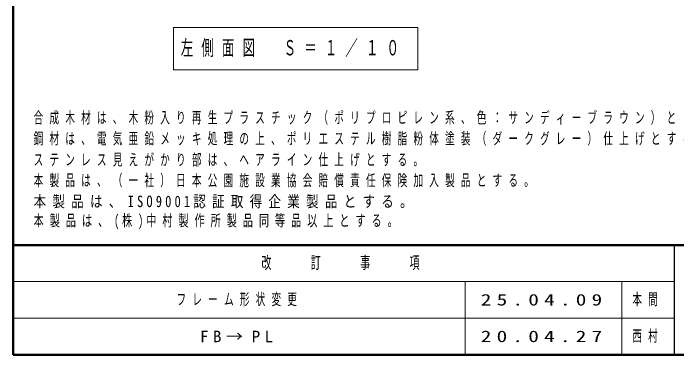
# Model space of a CAD drawing. Units: millimetres on the paper, scale 1:10. Extents: x -365 to 12, y -47 to 257.
# Drawn here: x -365 to -238, y 0 to 65.4 of the extents above; entities that cross this region are included whole.
import ezdxf

# ---------------------------------------------------------------- set-up
doc = ezdxf.new("R2010")
doc.units = ezdxf.units.MM
doc.layers.add('LY_1', color=7, linetype='Continuous', lineweight=13)
doc.layers.add('LY_2', color=7, linetype='Continuous', lineweight=13)
doc.styles.add('ＭＳ ゴシック', font='')
doc.styles.get('ＭＳ ゴシック').set_extended_font_data('MS Gothic')

msp = doc.modelspace()

# ---------------------------------------------------------------- linework, layer by layer
at = {"layer": 'LY_1'}
for p, q in [((-334.333, 62.656), (-334.333, 54.522)), ((-287.533, 62.656), (-334.333, 62.656)), ((-287.533, 54.522), (-287.533, 62.656)), ((-334.333, 54.522), (-287.533, 54.522))]:
    msp.add_line(p, q, dxfattribs=at)
at = {"layer": 'LY_2', "lineweight": 50}
for p, q in [((-365, 257), (-365, 0)), ((-365, 21), (0, 21)), ((-365, 0), (0, 0))]:
    msp.add_line(p, q, dxfattribs=at)
at = {"layer": 'LY_2', "color": 211, "lineweight": 25}
msp.add_line((-238.5, 21), (-238.5, 0), dxfattribs=at)
at = {"layer": 'LY_2'}
for p, q in [((-365, 14), (-238.5, 14)), ((-278.5, 14), (-278.5, 0)), ((-248.5, 14), (-248.5, 0)), ((-365, 7), (-238.5, 7))]:
    msp.add_line(p, q, dxfattribs=at)

# ---------------------------------------------------------------- texts
at = {"layer": 'LY_1', "style": 'ＭＳ ゴシック'}
for s, insert, char_height, attachment_point in [('\\T1.64;\\W0.6;左側面図\u3000Ｓ＝１／１０', (-332.933, 58.589), 2.933, 4), ('\\T1.64;\\W0.6;合成木材は、木粉入り再生プラスチック（ポリプロピレン系、色：サンディーブラウン）とし、「再生有機系建材認定基準」適合品とする。', (-361.106, 44.007), 2.199, 7), ('\\T1.64;\\W0.6;鋼材は、電気亜鉛メッキ処理の上、ポリエステル樹脂粉体塗装（ダークグレー）仕上げとする。', (-361.106, 40.007), 2.199, 7), ('\\T1.64;\\W0.6;ステンレス見えがかり部は、ヘアライン仕上げとする。', (-361.106, 36.007), 2.199, 7), ('\\T1.64;\\W0.6;本製品は、（一社）日本公園施設業協会賠償責任保険加入製品とする。', (-361.106, 32.007), 2.199, 7), ('\\T1.5;\\W0.8;本製品は、ISO9001認証取得企業製品とする。', (-361.106, 28.007), 2.199, 7), ('\\T1.58;\\W0.65;本製品は、(株)中村製作所製品同等品以上とする。', (-361.106, 24.007), 2.199, 7), ('\\T1.64;\\W0.6;フレーム形状変更', (-333.75, 10.5), 2.199, 4), ('\\T1.5;\\W1.35;25.04.09', (-275.5, 10.5), 2.199, 4), ('\\T1.64;\\W0.6;本間', (-246.5, 10.5), 2.199, 4), ('\\T1.5;\\W1.1;FB→PL', (-329.25, 3.5), 2.199, 4), ('\\T1.5;\\W1.35;20.04.27', (-275.5, 3.5), 2.199, 4), ('\\T1.64;\\W0.6;西村', (-246.5, 3.5), 2.199, 4)]:
    msp.add_mtext(s, dxfattribs=dict(at, insert=insert, char_height=char_height, attachment_point=attachment_point))
at = {"layer": 'LY_2', "color": 4, "insert": (-301.75, 17.5), "char_height": 2.346, "attachment_point": 5, "style": 'ＭＳ ゴシック'}
msp.add_mtext('\\T1.64;\\W0.6;改\u3000\u3000訂\u3000\u3000事\u3000\u3000項', dxfattribs=at)

doc.saveas('drawing.dxf')
